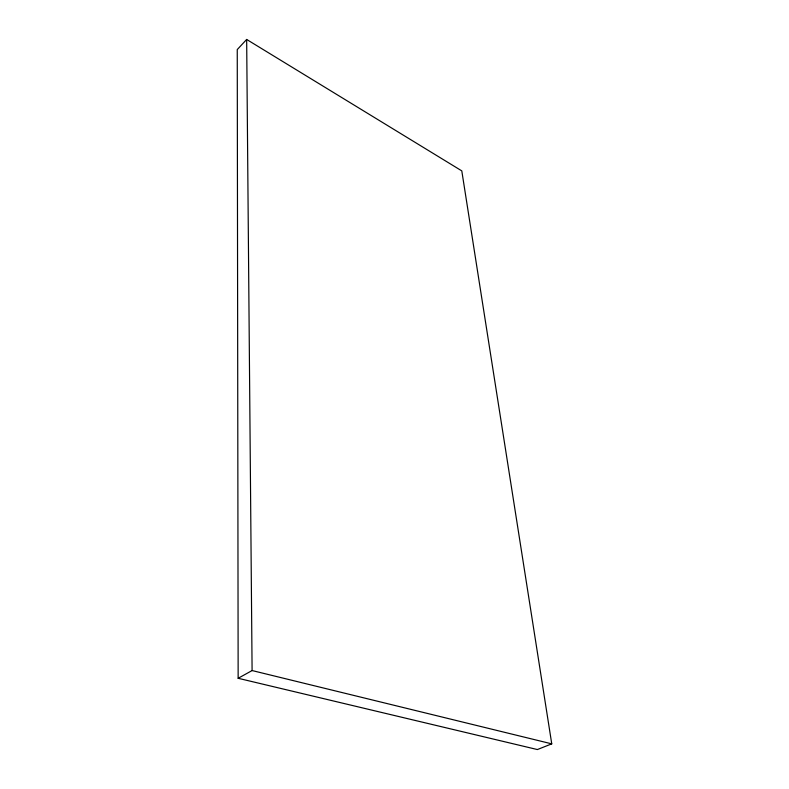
<?xml version="1.0" encoding="UTF-8"?>
<svg xmlns="http://www.w3.org/2000/svg" width="789" height="789" viewBox="0 0 789 789"><rect width="100%" height="100%" fill="white"/><g stroke="black" fill="none" stroke-linecap="round" stroke-linejoin="round"><path stroke-width="1.18" d="M246.661 39.45L237.252 49.579L238.15 678.284L537.378 749.55L551.748 743.849L461.792 170.878L246.661 39.45L252.095 670.551L238.15 678.284M252.095 670.551L551.748 743.849"/></g></svg>
